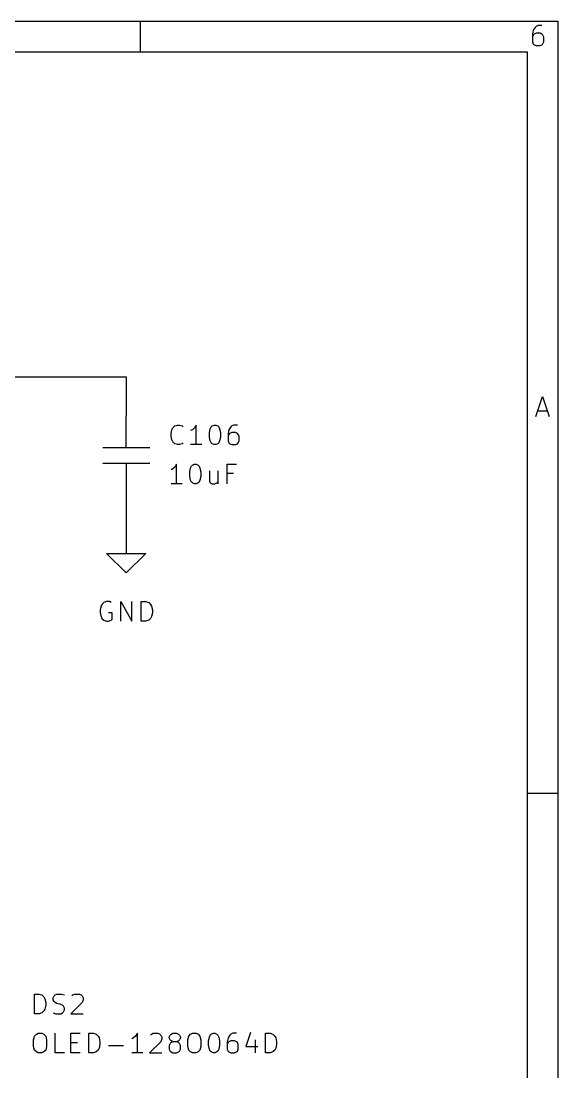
# Model space of a CAD drawing. Extents: x 0.4 to 11.3, y -7.9 to -0.4.
# Drawn here: x 9.932 to 11.299, y -3.071 to -0.394 of the extents above; entities that cross this region are included whole.
import ezdxf

# ---------------------------------------------------------------- set-up
doc = ezdxf.new("R2010")
doc.units = 0
doc.header["$MEASUREMENT"] = 0
for name, color, linetype in [('CYAN2', 4, 'CONTINUOUS'), ('GREEN3', 91, 'CONTINUOUS'), ('RED2', 1, 'CONTINUOUS')]:
    doc.layers.add(name, color=color, linetype=linetype)

msp = doc.modelspace()

# ---------------------------------------------------------------- linework, layer by layer
at = {"layer": 'CYAN2', "linetype": 'CONTINUOUS'}
for p, q in [((10.3139, -1.4445), (10.3163, -1.435)), ((10.3139, -1.4445), (10.3163, -1.435)), ((10.3139, -1.4516), (10.3139, -1.4445)), ((10.3139, -1.4516), (10.3139, -1.4445)), ((10.3163, -1.435), (10.3187, -1.4302)), ((10.3163, -1.435), (10.3187, -1.4302)), ((10.3187, -1.4302), (10.3234, -1.4254)), ((10.3187, -1.4302), (10.3234, -1.4254)), ((10.3234, -1.4254), (10.3306, -1.423)), ((10.3234, -1.4254), (10.3306, -1.423)), ((10.3306, -1.423), (10.3353, -1.423)), ((10.3306, -1.423), (10.3353, -1.423)), ((10.3353, -1.423), (10.3425, -1.4254)), ((10.3353, -1.423), (10.3425, -1.4254)), ((10.3425, -1.4254), (10.3449, -1.4278)), ((10.3425, -1.4254), (10.3449, -1.4278)), ((10.3687, -1.435), (10.3639, -1.4373)), ((10.3687, -1.435), (10.3639, -1.4373)), ((10.3734, -1.4302), (10.3687, -1.435)), ((10.3734, -1.4302), (10.3687, -1.435)), ((10.3782, -1.423), (10.3734, -1.4302)), ((10.3782, -1.423), (10.3734, -1.4302)), ((10.3782, -1.473), (10.3782, -1.423)), ((10.3782, -1.473), (10.3782, -1.423)), ((10.4115, -1.4421), (10.4139, -1.4326)), ((10.4115, -1.4421), (10.4139, -1.4326)), ((10.4115, -1.454), (10.4115, -1.4421)), ((10.4115, -1.454), (10.4115, -1.4421)), ((10.4139, -1.4326), (10.4163, -1.4278)), ((10.4139, -1.4326), (10.4163, -1.4278)), ((10.4163, -1.4278), (10.4187, -1.4254)), ((10.4163, -1.4278), (10.4187, -1.4254)), ((10.4187, -1.4254), (10.4234, -1.423)), ((10.4187, -1.4254), (10.4234, -1.423)), ((10.4234, -1.423), (10.4282, -1.423)), ((10.4234, -1.423), (10.4282, -1.423)), ((10.4282, -1.423), (10.4329, -1.4254)), ((10.4282, -1.423), (10.4329, -1.4254)), ((10.4329, -1.4254), (10.4353, -1.4278)), ((10.4329, -1.4254), (10.4353, -1.4278)), ((10.4353, -1.4278), (10.4377, -1.4326)), ((10.4353, -1.4278), (10.4377, -1.4326)), ((10.4377, -1.4326), (10.4401, -1.4421)), ((10.4377, -1.4326), (10.4401, -1.4421)), ((10.4401, -1.4421), (10.4401, -1.454)), ((10.4401, -1.4421), (10.4401, -1.454)), ((10.4615, -1.435), (10.4591, -1.4445)), ((10.4615, -1.435), (10.4591, -1.4445)), ((10.4591, -1.4445), (10.4591, -1.4635)), ((10.4591, -1.4445), (10.4591, -1.4635)), ((10.4663, -1.4278), (10.4615, -1.435)), ((10.4663, -1.4278), (10.4615, -1.435)), ((10.4639, -1.4445), (10.4615, -1.4469)), ((10.4639, -1.4445), (10.4615, -1.4469)), ((10.4687, -1.4421), (10.4639, -1.4445)), ((10.4687, -1.4421), (10.4639, -1.4445)), ((10.4687, -1.4254), (10.4663, -1.4278)), ((10.4687, -1.4254), (10.4663, -1.4278)), ((10.4734, -1.423), (10.4687, -1.4254)), ((10.4734, -1.423), (10.4687, -1.4254)), ((10.4782, -1.4421), (10.4687, -1.4421)), ((10.4782, -1.4421), (10.4687, -1.4421)), ((10.4829, -1.423), (10.4734, -1.423)), ((10.4829, -1.423), (10.4734, -1.423)), ((10.4829, -1.4445), (10.4782, -1.4421)), ((10.4829, -1.4445), (10.4782, -1.4421)), ((10.4853, -1.4469), (10.4829, -1.4445)), ((10.4853, -1.4469), (10.4829, -1.4445)), ((10.3163, -1.4611), (10.3139, -1.4516)), ((10.3163, -1.4611), (10.3139, -1.4516)), ((10.3187, -1.4659), (10.3163, -1.4611)), ((10.3187, -1.4659), (10.3163, -1.4611)), ((10.3234, -1.4707), (10.3187, -1.4659)), ((10.3234, -1.4707), (10.3187, -1.4659)), ((10.3306, -1.473), (10.3234, -1.4707)), ((10.3306, -1.473), (10.3234, -1.4707)), ((10.3425, -1.4707), (10.3353, -1.473)), ((10.3425, -1.4707), (10.3353, -1.473)), ((10.3449, -1.4683), (10.3425, -1.4707)), ((10.3449, -1.4683), (10.3425, -1.4707)), ((10.4139, -1.4635), (10.4115, -1.454)), ((10.4139, -1.4635), (10.4115, -1.454)), ((10.4163, -1.4683), (10.4139, -1.4635)), ((10.4163, -1.4683), (10.4139, -1.4635)), ((10.4187, -1.4707), (10.4163, -1.4683)), ((10.4187, -1.4707), (10.4163, -1.4683)), ((10.4234, -1.473), (10.4187, -1.4707)), ((10.4234, -1.473), (10.4187, -1.4707)), ((10.4329, -1.4707), (10.4282, -1.473)), ((10.4329, -1.4707), (10.4282, -1.473)), ((10.4353, -1.4683), (10.4329, -1.4707)), ((10.4353, -1.4683), (10.4329, -1.4707)), ((10.4377, -1.4635), (10.4353, -1.4683)), ((10.4377, -1.4635), (10.4353, -1.4683)), ((10.4401, -1.454), (10.4377, -1.4635)), ((10.4401, -1.454), (10.4377, -1.4635)), ((10.4615, -1.4469), (10.4591, -1.4516)), ((10.4615, -1.4469), (10.4591, -1.4516)), ((10.4591, -1.4635), (10.4615, -1.4683)), ((10.4591, -1.4635), (10.4615, -1.4683)), ((10.4615, -1.4683), (10.4639, -1.4707)), ((10.4615, -1.4683), (10.4639, -1.4707)), ((10.4639, -1.4707), (10.4687, -1.473)), ((10.4639, -1.4707), (10.4687, -1.473)), ((10.4782, -1.473), (10.4829, -1.4707)), ((10.4782, -1.473), (10.4829, -1.4707)), ((10.4829, -1.4707), (10.4853, -1.4683)), ((10.4829, -1.4707), (10.4853, -1.4683)), ((10.4877, -1.4516), (10.4853, -1.4469)), ((10.4877, -1.4516), (10.4853, -1.4469)), ((10.4853, -1.4683), (10.4877, -1.4635)), ((10.4853, -1.4683), (10.4877, -1.4635)), ((10.4877, -1.4635), (10.4877, -1.4516)), ((10.4877, -1.4635), (10.4877, -1.4516)), ((10.3353, -1.473), (10.3306, -1.473)), ((10.3353, -1.473), (10.3306, -1.473)), ((10.3925, -1.473), (10.3639, -1.473)), ((10.3925, -1.473), (10.3639, -1.473)), ((10.4282, -1.473), (10.4234, -1.473)), ((10.4282, -1.473), (10.4234, -1.473)), ((10.4687, -1.473), (10.4782, -1.473)), ((10.4687, -1.473), (10.4782, -1.473)), ((10.3282, -1.523), (10.3234, -1.5302)), ((10.3282, -1.523), (10.3234, -1.5302)), ((10.3282, -1.573), (10.3282, -1.523)), ((10.3282, -1.573), (10.3282, -1.523)), ((10.3663, -1.5278), (10.3687, -1.5254)), ((10.3663, -1.5278), (10.3687, -1.5254)), ((10.3687, -1.5254), (10.3734, -1.523)), ((10.3687, -1.5254), (10.3734, -1.523)), ((10.3734, -1.523), (10.3782, -1.523)), ((10.3734, -1.523), (10.3782, -1.523)), ((10.3782, -1.523), (10.3829, -1.5254)), ((10.3782, -1.523), (10.3829, -1.5254)), ((10.3829, -1.5254), (10.3853, -1.5278)), ((10.3829, -1.5254), (10.3853, -1.5278)), ((10.4568, -1.573), (10.4568, -1.523)), ((10.4568, -1.523), (10.4806, -1.523)), ((10.4568, -1.573), (10.4568, -1.523)), ((10.4568, -1.523), (10.4806, -1.523)), ((10.3187, -1.535), (10.3139, -1.5373)), ((10.3187, -1.535), (10.3139, -1.5373)), ((10.3234, -1.5302), (10.3187, -1.535)), ((10.3234, -1.5302), (10.3187, -1.535)), ((10.3615, -1.5421), (10.3639, -1.5326)), ((10.3615, -1.5421), (10.3639, -1.5326)), ((10.3615, -1.554), (10.3615, -1.5421)), ((10.3615, -1.554), (10.3615, -1.5421)), ((10.3639, -1.5326), (10.3663, -1.5278)), ((10.3639, -1.5326), (10.3663, -1.5278)), ((10.3853, -1.5278), (10.3877, -1.5326)), ((10.3853, -1.5278), (10.3877, -1.5326)), ((10.3877, -1.5326), (10.3901, -1.5421)), ((10.3877, -1.5326), (10.3901, -1.5421)), ((10.3901, -1.5421), (10.3901, -1.554)), ((10.3901, -1.5421), (10.3901, -1.554)), ((10.4115, -1.5397), (10.4115, -1.5659)), ((10.4115, -1.5397), (10.4115, -1.5659)), ((10.4329, -1.5397), (10.4329, -1.573)), ((10.4329, -1.5397), (10.4329, -1.573)), ((10.4734, -1.5469), (10.4568, -1.5469)), ((10.4734, -1.5469), (10.4568, -1.5469)), ((10.3425, -1.573), (10.3139, -1.573)), ((10.3425, -1.573), (10.3139, -1.573)), ((10.3639, -1.5635), (10.3615, -1.554)), ((10.3639, -1.5635), (10.3615, -1.554)), ((10.3663, -1.5683), (10.3639, -1.5635)), ((10.3663, -1.5683), (10.3639, -1.5635)), ((10.3687, -1.5707), (10.3663, -1.5683)), ((10.3687, -1.5707), (10.3663, -1.5683)), ((10.3734, -1.573), (10.3687, -1.5707)), ((10.3734, -1.573), (10.3687, -1.5707)), ((10.3782, -1.573), (10.3734, -1.573)), ((10.3782, -1.573), (10.3734, -1.573)), ((10.3829, -1.5707), (10.3782, -1.573)), ((10.3829, -1.5707), (10.3782, -1.573)), ((10.3853, -1.5683), (10.3829, -1.5707)), ((10.3853, -1.5683), (10.3829, -1.5707)), ((10.3877, -1.5635), (10.3853, -1.5683)), ((10.3877, -1.5635), (10.3853, -1.5683)), ((10.3901, -1.554), (10.3877, -1.5635)), ((10.3901, -1.554), (10.3877, -1.5635)), ((10.4115, -1.5659), (10.4139, -1.5707)), ((10.4115, -1.5659), (10.4139, -1.5707)), ((10.4139, -1.5707), (10.4187, -1.573)), ((10.4139, -1.5707), (10.4187, -1.573)), ((10.4187, -1.573), (10.4258, -1.573)), ((10.4187, -1.573), (10.4258, -1.573)), ((10.4258, -1.573), (10.4306, -1.5707)), ((10.4258, -1.573), (10.4306, -1.5707)), ((10.4306, -1.5707), (10.4329, -1.5683)), ((10.4306, -1.5707), (10.4329, -1.5683)), ((10.15, -1.8728), (10.1429, -1.8752)), ((10.15, -1.8728), (10.1429, -1.8752)), ((10.1571, -1.8728), (10.15, -1.8728)), ((10.1571, -1.8728), (10.15, -1.8728)), ((10.1619, -1.8752), (10.1571, -1.8728)), ((10.1619, -1.8752), (10.1571, -1.8728)), ((10.1857, -1.9228), (10.1857, -1.8728)), ((10.1857, -1.8728), (10.2143, -1.9228)), ((10.1857, -1.9228), (10.1857, -1.8728)), ((10.1857, -1.8728), (10.2143, -1.9228)), ((10.2143, -1.9228), (10.2143, -1.8728)), ((10.2143, -1.9228), (10.2143, -1.8728)), ((10.2381, -1.9228), (10.2381, -1.8728)), ((10.2381, -1.8728), (10.25, -1.8728)), ((10.2381, -1.9228), (10.2381, -1.8728)), ((10.2381, -1.8728), (10.25, -1.8728)), ((10.25, -1.8728), (10.2571, -1.8752)), ((10.25, -1.8728), (10.2571, -1.8752)), ((10.1357, -1.8847), (10.1333, -1.8942)), ((10.1357, -1.8847), (10.1333, -1.8942)), ((10.1333, -1.8942), (10.1333, -1.9014)), ((10.1333, -1.8942), (10.1333, -1.9014)), ((10.1381, -1.8799), (10.1357, -1.8847)), ((10.1381, -1.8799), (10.1357, -1.8847)), ((10.1429, -1.8752), (10.1381, -1.8799)), ((10.1429, -1.8752), (10.1381, -1.8799)), ((10.2571, -1.8752), (10.2619, -1.8799)), ((10.2571, -1.8752), (10.2619, -1.8799)), ((10.2619, -1.8799), (10.2643, -1.8847)), ((10.2619, -1.8799), (10.2643, -1.8847)), ((10.2643, -1.8847), (10.2667, -1.8942)), ((10.2643, -1.8847), (10.2667, -1.8942)), ((10.2667, -1.8942), (10.2667, -1.9014)), ((10.2667, -1.8942), (10.2667, -1.9014)), ((10.1333, -1.9014), (10.1357, -1.9109)), ((10.1333, -1.9014), (10.1357, -1.9109)), ((10.1357, -1.9109), (10.1381, -1.9157)), ((10.1357, -1.9109), (10.1381, -1.9157)), ((10.1381, -1.9157), (10.1429, -1.9204)), ((10.1381, -1.9157), (10.1429, -1.9204)), ((10.1429, -1.9204), (10.15, -1.9228)), ((10.1429, -1.9204), (10.15, -1.9228)), ((10.15, -1.9228), (10.1548, -1.9228)), ((10.15, -1.9228), (10.1548, -1.9228)), ((10.1643, -1.9014), (10.1548, -1.9014)), ((10.1643, -1.9014), (10.1548, -1.9014)), ((10.1548, -1.9228), (10.1619, -1.9204)), ((10.1548, -1.9228), (10.1619, -1.9204)), ((10.1619, -1.9204), (10.1643, -1.918)), ((10.1619, -1.9204), (10.1643, -1.918)), ((10.1643, -1.918), (10.1643, -1.9014)), ((10.1643, -1.918), (10.1643, -1.9014)), ((10.25, -1.9228), (10.2381, -1.9228)), ((10.25, -1.9228), (10.2381, -1.9228)), ((10.2571, -1.9204), (10.25, -1.9228)), ((10.2571, -1.9204), (10.25, -1.9228)), ((10.2619, -1.9157), (10.2571, -1.9204)), ((10.2619, -1.9157), (10.2571, -1.9204)), ((10.2643, -1.9109), (10.2619, -1.9157)), ((10.2643, -1.9109), (10.2619, -1.9157)), ((10.2667, -1.9014), (10.2643, -1.9109)), ((10.2667, -1.9014), (10.2643, -1.9109)), ((9.9663, -2.9228), (9.9663, -2.8728)), ((9.9663, -2.8728), (9.9782, -2.8728)), ((9.9663, -2.9228), (9.9663, -2.8728)), ((9.9663, -2.8728), (9.9782, -2.8728)), ((9.9782, -2.8728), (9.9853, -2.8752)), ((9.9782, -2.8728), (9.9853, -2.8752)), ((9.9853, -2.8752), (9.9901, -2.8799)), ((9.9853, -2.8752), (9.9901, -2.8799)), ((9.9901, -2.8799), (9.9925, -2.8847)), ((9.9901, -2.8799), (9.9925, -2.8847)), ((9.9925, -2.8847), (9.9949, -2.8942)), ((9.9925, -2.8847), (9.9949, -2.8942)), ((10.0139, -2.8823), (10.0163, -2.8776)), ((10.0139, -2.8823), (10.0163, -2.8776)), ((10.0139, -2.8871), (10.0139, -2.8823)), ((10.0139, -2.8871), (10.0139, -2.8823)), ((10.0163, -2.8918), (10.0139, -2.8871)), ((10.0163, -2.8918), (10.0139, -2.8871)), ((10.0163, -2.8776), (10.0187, -2.8752)), ((10.0163, -2.8776), (10.0187, -2.8752)), ((10.0187, -2.8942), (10.0163, -2.8918)), ((10.0187, -2.8942), (10.0163, -2.8918)), ((10.0187, -2.8752), (10.0234, -2.8728)), ((10.0187, -2.8752), (10.0234, -2.8728)), ((10.0234, -2.8728), (10.0353, -2.8728)), ((10.0234, -2.8728), (10.0353, -2.8728)), ((10.0353, -2.8728), (10.0425, -2.8752)), ((10.0353, -2.8728), (10.0425, -2.8752)), ((10.0615, -2.8776), (10.0639, -2.8752)), ((10.0615, -2.8776), (10.0639, -2.8752)), ((10.0639, -2.8752), (10.0687, -2.8728)), ((10.0639, -2.8752), (10.0687, -2.8728)), ((10.0687, -2.8728), (10.0806, -2.8728)), ((10.0687, -2.8728), (10.0806, -2.8728)), ((10.0806, -2.8728), (10.0853, -2.8752)), ((10.0806, -2.8728), (10.0853, -2.8752)), ((10.0853, -2.8752), (10.0877, -2.8776)), ((10.0853, -2.8752), (10.0877, -2.8776)), ((10.0877, -2.8776), (10.0901, -2.8823)), ((10.0877, -2.8776), (10.0901, -2.8823)), ((10.0901, -2.8871), (10.0877, -2.8942)), ((10.0901, -2.8871), (10.0877, -2.8942)), ((10.0901, -2.8823), (10.0901, -2.8871)), ((10.0901, -2.8823), (10.0901, -2.8871)), ((9.9901, -2.9157), (9.9853, -2.9204)), ((9.9901, -2.9157), (9.9853, -2.9204)), ((9.9925, -2.9109), (9.9901, -2.9157)), ((9.9925, -2.9109), (9.9901, -2.9157)), ((9.9949, -2.9014), (9.9925, -2.9109)), ((9.9949, -2.9014), (9.9925, -2.9109)), ((9.9949, -2.8942), (9.9949, -2.9014)), ((9.9949, -2.8942), (9.9949, -2.9014)), ((10.0234, -2.8966), (10.0187, -2.8942)), ((10.0234, -2.8966), (10.0187, -2.8942)), ((10.0329, -2.899), (10.0234, -2.8966)), ((10.0329, -2.899), (10.0234, -2.8966)), ((10.0377, -2.9014), (10.0329, -2.899)), ((10.0377, -2.9014), (10.0329, -2.899)), ((10.0401, -2.9038), (10.0377, -2.9014)), ((10.0401, -2.9038), (10.0377, -2.9014)), ((10.0377, -2.9204), (10.0401, -2.918)), ((10.0377, -2.9204), (10.0401, -2.918)), ((10.0425, -2.9085), (10.0401, -2.9038)), ((10.0425, -2.9085), (10.0401, -2.9038)), ((10.0401, -2.918), (10.0425, -2.9133)), ((10.0401, -2.918), (10.0425, -2.9133)), ((10.0425, -2.9133), (10.0425, -2.9085)), ((10.0425, -2.9133), (10.0425, -2.9085)), ((10.0877, -2.8942), (10.0591, -2.9228)), ((10.0877, -2.8942), (10.0591, -2.9228)), ((9.9782, -2.9228), (9.9663, -2.9228)), ((9.9782, -2.9228), (9.9663, -2.9228)), ((9.9853, -2.9204), (9.9782, -2.9228)), ((9.9853, -2.9204), (9.9782, -2.9228)), ((10.0139, -2.9204), (10.021, -2.9228)), ((10.0139, -2.9204), (10.021, -2.9228)), ((10.021, -2.9228), (10.0329, -2.9228)), ((10.021, -2.9228), (10.0329, -2.9228)), ((10.0329, -2.9228), (10.0377, -2.9204)), ((10.0329, -2.9228), (10.0377, -2.9204)), ((10.0591, -2.9228), (10.0901, -2.9228)), ((10.0591, -2.9228), (10.0901, -2.9228)), ((10.5163, -2.9704), (10.5044, -3.0061)), ((10.5163, -2.9704), (10.5044, -3.0061)), ((9.9639, -2.9895), (9.9663, -2.9799)), ((9.9639, -2.9895), (9.9663, -2.9799)), ((9.9639, -3.0061), (9.9639, -2.9895)), ((9.9639, -3.0061), (9.9639, -2.9895)), ((9.9663, -2.9799), (9.971, -2.9752)), ((9.9663, -2.9799), (9.971, -2.9752)), ((9.971, -2.9752), (9.9758, -2.9728)), ((9.971, -2.9752), (9.9758, -2.9728)), ((9.9758, -2.9728), (9.9853, -2.9728)), ((9.9758, -2.9728), (9.9853, -2.9728)), ((9.9853, -2.9728), (9.9901, -2.9752)), ((9.9853, -2.9728), (9.9901, -2.9752)), ((9.9901, -2.9752), (9.9949, -2.9799)), ((9.9901, -2.9752), (9.9949, -2.9799)), ((9.9949, -2.9799), (9.9972, -2.9895)), ((9.9949, -2.9799), (9.9972, -2.9895)), ((9.9972, -2.9895), (9.9972, -3.0061)), ((9.9972, -2.9895), (9.9972, -3.0061)), ((10.0187, -3.0228), (10.0187, -2.9728)), ((10.0187, -3.0228), (10.0187, -2.9728)), ((10.0591, -3.0228), (10.0591, -2.9728)), ((10.0591, -2.9728), (10.0829, -2.9728)), ((10.0591, -3.0228), (10.0591, -2.9728)), ((10.0591, -2.9728), (10.0829, -2.9728)), ((10.0591, -2.9966), (10.0758, -2.9966)), ((10.0591, -2.9966), (10.0758, -2.9966)), ((10.1044, -3.0228), (10.1044, -2.9728)), ((10.1044, -2.9728), (10.1163, -2.9728)), ((10.1044, -3.0228), (10.1044, -2.9728)), ((10.1044, -2.9728), (10.1163, -2.9728)), ((10.1163, -2.9728), (10.1234, -2.9752)), ((10.1163, -2.9728), (10.1234, -2.9752)), ((10.1234, -2.9752), (10.1282, -2.9799)), ((10.1234, -2.9752), (10.1282, -2.9799)), ((10.1282, -2.9799), (10.1306, -2.9847)), ((10.1282, -2.9799), (10.1306, -2.9847)), ((10.1306, -2.9847), (10.1329, -2.9942)), ((10.1306, -2.9847), (10.1329, -2.9942)), ((10.1329, -2.9942), (10.1329, -3.0014)), ((10.1329, -2.9942), (10.1329, -3.0014)), ((10.2187, -2.9847), (10.2139, -2.9871)), ((10.2187, -2.9847), (10.2139, -2.9871)), ((10.2234, -2.9799), (10.2187, -2.9847)), ((10.2234, -2.9799), (10.2187, -2.9847)), ((10.2282, -2.9728), (10.2234, -2.9799)), ((10.2282, -2.9728), (10.2234, -2.9799)), ((10.2282, -3.0228), (10.2282, -2.9728)), ((10.2282, -3.0228), (10.2282, -2.9728)), ((10.2877, -2.9942), (10.2591, -3.0228)), ((10.2877, -2.9942), (10.2591, -3.0228)), ((10.2615, -2.9776), (10.2639, -2.9752)), ((10.2615, -2.9776), (10.2639, -2.9752)), ((10.2639, -2.9752), (10.2687, -2.9728)), ((10.2639, -2.9752), (10.2687, -2.9728)), ((10.2687, -2.9728), (10.2806, -2.9728)), ((10.2687, -2.9728), (10.2806, -2.9728)), ((10.2806, -2.9728), (10.2853, -2.9752)), ((10.2806, -2.9728), (10.2853, -2.9752)), ((10.2853, -2.9752), (10.2877, -2.9776)), ((10.2853, -2.9752), (10.2877, -2.9776)), ((10.2877, -2.9776), (10.2901, -2.9823)), ((10.2877, -2.9776), (10.2901, -2.9823)), ((10.2901, -2.9871), (10.2877, -2.9942)), ((10.2901, -2.9871), (10.2877, -2.9942)), ((10.2901, -2.9823), (10.2901, -2.9871)), ((10.2901, -2.9823), (10.2901, -2.9871)), ((10.3091, -2.9823), (10.3115, -2.9776)), ((10.3091, -2.9823), (10.3115, -2.9776)), ((10.3091, -2.9847), (10.3091, -2.9823)), ((10.3091, -2.9847), (10.3091, -2.9823)), ((10.3115, -2.9895), (10.3091, -2.9847)), ((10.3115, -2.9895), (10.3091, -2.9847)), ((10.3115, -2.9776), (10.3139, -2.9752)), ((10.3115, -2.9776), (10.3139, -2.9752)), ((10.3139, -2.9918), (10.3115, -2.9895)), ((10.3139, -2.9918), (10.3115, -2.9895)), ((10.3139, -2.9966), (10.3115, -2.999)), ((10.3139, -2.9966), (10.3115, -2.999)), ((10.3139, -2.9752), (10.3187, -2.9728)), ((10.3139, -2.9752), (10.3187, -2.9728)), ((10.3187, -2.9942), (10.3139, -2.9918)), ((10.3187, -2.9942), (10.3139, -2.9918)), ((10.3187, -2.9942), (10.3139, -2.9966)), ((10.3187, -2.9942), (10.3139, -2.9966)), ((10.3187, -2.9728), (10.3282, -2.9728)), ((10.3187, -2.9728), (10.3282, -2.9728)), ((10.3282, -2.9942), (10.3187, -2.9942)), ((10.3282, -2.9942), (10.3187, -2.9942)), ((10.3282, -2.9728), (10.3329, -2.9752)), ((10.3282, -2.9728), (10.3329, -2.9752)), ((10.3329, -2.9918), (10.3282, -2.9942)), ((10.3329, -2.9918), (10.3282, -2.9942)), ((10.3329, -2.9966), (10.3282, -2.9942)), ((10.3329, -2.9966), (10.3282, -2.9942)), ((10.3329, -2.9752), (10.3353, -2.9776)), ((10.3329, -2.9752), (10.3353, -2.9776)), ((10.3353, -2.9895), (10.3329, -2.9918)), ((10.3353, -2.9895), (10.3329, -2.9918)), ((10.3353, -2.999), (10.3329, -2.9966)), ((10.3353, -2.999), (10.3329, -2.9966)), ((10.3353, -2.9776), (10.3377, -2.9823)), ((10.3353, -2.9776), (10.3377, -2.9823)), ((10.3377, -2.9847), (10.3353, -2.9895)), ((10.3377, -2.9847), (10.3353, -2.9895)), ((10.3377, -2.9823), (10.3377, -2.9847)), ((10.3377, -2.9823), (10.3377, -2.9847)), ((10.3568, -2.9895), (10.3591, -2.9799)), ((10.3568, -2.9895), (10.3591, -2.9799)), ((10.3568, -3.0061), (10.3568, -2.9895)), ((10.3568, -3.0061), (10.3568, -2.9895)), ((10.3591, -2.9799), (10.3639, -2.9752)), ((10.3591, -2.9799), (10.3639, -2.9752)), ((10.3639, -2.9752), (10.3687, -2.9728)), ((10.3639, -2.9752), (10.3687, -2.9728)), ((10.3687, -2.9728), (10.3782, -2.9728)), ((10.3687, -2.9728), (10.3782, -2.9728)), ((10.3782, -2.9728), (10.3829, -2.9752)), ((10.3782, -2.9728), (10.3829, -2.9752)), ((10.3829, -2.9752), (10.3877, -2.9799)), ((10.3829, -2.9752), (10.3877, -2.9799)), ((10.3877, -2.9799), (10.3901, -2.9895)), ((10.3877, -2.9799), (10.3901, -2.9895)), ((10.3901, -2.9895), (10.3901, -3.0061)), ((10.3901, -2.9895), (10.3901, -3.0061)), ((10.4091, -2.9918), (10.4115, -2.9823)), ((10.4091, -2.9918), (10.4115, -2.9823)), ((10.4091, -3.0038), (10.4091, -2.9918)), ((10.4091, -3.0038), (10.4091, -2.9918)), ((10.4115, -2.9823), (10.4139, -2.9776)), ((10.4115, -2.9823), (10.4139, -2.9776)), ((10.4139, -2.9776), (10.4163, -2.9752)), ((10.4139, -2.9776), (10.4163, -2.9752)), ((10.4163, -2.9752), (10.421, -2.9728)), ((10.4163, -2.9752), (10.421, -2.9728)), ((10.421, -2.9728), (10.4258, -2.9728)), ((10.421, -2.9728), (10.4258, -2.9728)), ((10.4258, -2.9728), (10.4306, -2.9752)), ((10.4258, -2.9728), (10.4306, -2.9752)), ((10.4306, -2.9752), (10.4329, -2.9776)), ((10.4306, -2.9752), (10.4329, -2.9776)), ((10.4329, -2.9776), (10.4353, -2.9823)), ((10.4329, -2.9776), (10.4353, -2.9823)), ((10.4353, -2.9823), (10.4377, -2.9918)), ((10.4353, -2.9823), (10.4377, -2.9918)), ((10.4377, -2.9918), (10.4377, -3.0038)), ((10.4377, -2.9918), (10.4377, -3.0038)), ((10.4591, -2.9847), (10.4568, -2.9942)), ((10.4591, -2.9847), (10.4568, -2.9942)), ((10.4568, -2.9942), (10.4568, -3.0133)), ((10.4568, -2.9942), (10.4568, -3.0133)), ((10.4591, -2.9966), (10.4568, -3.0014)), ((10.4591, -2.9966), (10.4568, -3.0014)), ((10.4639, -2.9776), (10.4591, -2.9847)), ((10.4639, -2.9776), (10.4591, -2.9847)), ((10.4615, -2.9942), (10.4591, -2.9966)), ((10.4615, -2.9942), (10.4591, -2.9966)), ((10.4663, -2.9918), (10.4615, -2.9942)), ((10.4663, -2.9918), (10.4615, -2.9942)), ((10.4663, -2.9752), (10.4639, -2.9776)), ((10.4663, -2.9752), (10.4639, -2.9776)), ((10.471, -2.9728), (10.4663, -2.9752)), ((10.471, -2.9728), (10.4663, -2.9752)), ((10.4758, -2.9918), (10.4663, -2.9918)), ((10.4758, -2.9918), (10.4663, -2.9918)), ((10.4806, -2.9728), (10.471, -2.9728)), ((10.4806, -2.9728), (10.471, -2.9728)), ((10.4806, -2.9942), (10.4758, -2.9918)), ((10.4806, -2.9942), (10.4758, -2.9918)), ((10.4829, -2.9966), (10.4806, -2.9942)), ((10.4829, -2.9966), (10.4806, -2.9942)), ((10.4853, -3.0014), (10.4829, -2.9966)), ((10.4853, -3.0014), (10.4829, -2.9966)), ((10.5282, -2.9895), (10.5282, -3.0228)), ((10.5282, -2.9895), (10.5282, -3.0228)), ((10.5544, -3.0228), (10.5544, -2.9728)), ((10.5544, -2.9728), (10.5663, -2.9728)), ((10.5544, -3.0228), (10.5544, -2.9728)), ((10.5544, -2.9728), (10.5663, -2.9728)), ((10.5663, -2.9728), (10.5734, -2.9752)), ((10.5663, -2.9728), (10.5734, -2.9752)), ((10.5734, -2.9752), (10.5782, -2.9799)), ((10.5734, -2.9752), (10.5782, -2.9799)), ((10.5782, -2.9799), (10.5806, -2.9847)), ((10.5782, -2.9799), (10.5806, -2.9847)), ((10.5806, -2.9847), (10.5829, -2.9942)), ((10.5806, -2.9847), (10.5829, -2.9942)), ((10.5829, -2.9942), (10.5829, -3.0014)), ((10.5829, -2.9942), (10.5829, -3.0014)), ((9.9663, -3.0157), (9.9639, -3.0061)), ((9.9663, -3.0157), (9.9639, -3.0061)), ((9.971, -3.0204), (9.9663, -3.0157)), ((9.971, -3.0204), (9.9663, -3.0157)), ((9.9758, -3.0228), (9.971, -3.0204)), ((9.9758, -3.0228), (9.971, -3.0204)), ((9.9853, -3.0228), (9.9758, -3.0228)), ((9.9853, -3.0228), (9.9758, -3.0228)), ((9.9901, -3.0204), (9.9853, -3.0228)), ((9.9901, -3.0204), (9.9853, -3.0228)), ((9.9949, -3.0157), (9.9901, -3.0204)), ((9.9949, -3.0157), (9.9901, -3.0204)), ((9.9972, -3.0061), (9.9949, -3.0157)), ((9.9972, -3.0061), (9.9949, -3.0157)), ((10.0425, -3.0228), (10.0187, -3.0228)), ((10.0425, -3.0228), (10.0187, -3.0228)), ((10.0829, -3.0228), (10.0591, -3.0228)), ((10.0829, -3.0228), (10.0591, -3.0228)), ((10.1163, -3.0228), (10.1044, -3.0228)), ((10.1163, -3.0228), (10.1044, -3.0228)), ((10.1234, -3.0204), (10.1163, -3.0228)), ((10.1234, -3.0204), (10.1163, -3.0228)), ((10.1282, -3.0157), (10.1234, -3.0204)), ((10.1282, -3.0157), (10.1234, -3.0204)), ((10.1306, -3.0109), (10.1282, -3.0157)), ((10.1306, -3.0109), (10.1282, -3.0157)), ((10.1329, -3.0014), (10.1306, -3.0109)), ((10.1329, -3.0014), (10.1306, -3.0109)), ((10.1544, -3.0038), (10.1925, -3.0038)), ((10.1544, -3.0038), (10.1925, -3.0038)), ((10.2425, -3.0228), (10.2139, -3.0228)), ((10.2425, -3.0228), (10.2139, -3.0228)), ((10.2591, -3.0228), (10.2901, -3.0228)), ((10.2591, -3.0228), (10.2901, -3.0228)), ((10.3115, -2.999), (10.3091, -3.0038)), ((10.3115, -2.999), (10.3091, -3.0038)), ((10.3091, -3.0038), (10.3091, -3.0133)), ((10.3091, -3.0038), (10.3091, -3.0133)), ((10.3091, -3.0133), (10.3115, -3.018)), ((10.3091, -3.0133), (10.3115, -3.018)), ((10.3115, -3.018), (10.3139, -3.0204)), ((10.3115, -3.018), (10.3139, -3.0204)), ((10.3139, -3.0204), (10.3187, -3.0228)), ((10.3139, -3.0204), (10.3187, -3.0228)), ((10.3187, -3.0228), (10.3282, -3.0228)), ((10.3187, -3.0228), (10.3282, -3.0228)), ((10.3282, -3.0228), (10.3329, -3.0204)), ((10.3282, -3.0228), (10.3329, -3.0204)), ((10.3329, -3.0204), (10.3353, -3.018)), ((10.3329, -3.0204), (10.3353, -3.018)), ((10.3377, -3.0038), (10.3353, -2.999)), ((10.3377, -3.0038), (10.3353, -2.999)), ((10.3353, -3.018), (10.3377, -3.0133)), ((10.3353, -3.018), (10.3377, -3.0133)), ((10.3377, -3.0133), (10.3377, -3.0038)), ((10.3377, -3.0133), (10.3377, -3.0038)), ((10.3591, -3.0157), (10.3568, -3.0061)), ((10.3591, -3.0157), (10.3568, -3.0061)), ((10.3639, -3.0204), (10.3591, -3.0157)), ((10.3639, -3.0204), (10.3591, -3.0157)), ((10.3687, -3.0228), (10.3639, -3.0204)), ((10.3687, -3.0228), (10.3639, -3.0204)), ((10.3782, -3.0228), (10.3687, -3.0228)), ((10.3782, -3.0228), (10.3687, -3.0228)), ((10.3829, -3.0204), (10.3782, -3.0228)), ((10.3829, -3.0204), (10.3782, -3.0228)), ((10.3877, -3.0157), (10.3829, -3.0204)), ((10.3877, -3.0157), (10.3829, -3.0204)), ((10.3901, -3.0061), (10.3877, -3.0157)), ((10.3901, -3.0061), (10.3877, -3.0157)), ((10.4115, -3.0133), (10.4091, -3.0038)), ((10.4115, -3.0133), (10.4091, -3.0038)), ((10.4139, -3.018), (10.4115, -3.0133)), ((10.4139, -3.018), (10.4115, -3.0133)), ((10.4163, -3.0204), (10.4139, -3.018)), ((10.4163, -3.0204), (10.4139, -3.018)), ((10.421, -3.0228), (10.4163, -3.0204)), ((10.421, -3.0228), (10.4163, -3.0204)), ((10.4258, -3.0228), (10.421, -3.0228)), ((10.4258, -3.0228), (10.421, -3.0228)), ((10.4306, -3.0204), (10.4258, -3.0228)), ((10.4306, -3.0204), (10.4258, -3.0228)), ((10.4329, -3.018), (10.4306, -3.0204)), ((10.4329, -3.018), (10.4306, -3.0204)), ((10.4353, -3.0133), (10.4329, -3.018)), ((10.4353, -3.0133), (10.4329, -3.018)), ((10.4377, -3.0038), (10.4353, -3.0133)), ((10.4377, -3.0038), (10.4353, -3.0133)), ((10.4568, -3.0133), (10.4591, -3.018)), ((10.4568, -3.0133), (10.4591, -3.018)), ((10.4591, -3.018), (10.4615, -3.0204)), ((10.4591, -3.018), (10.4615, -3.0204)), ((10.4615, -3.0204), (10.4663, -3.0228)), ((10.4615, -3.0204), (10.4663, -3.0228)), ((10.4663, -3.0228), (10.4758, -3.0228)), ((10.4663, -3.0228), (10.4758, -3.0228)), ((10.4758, -3.0228), (10.4806, -3.0204)), ((10.4758, -3.0228), (10.4806, -3.0204)), ((10.4806, -3.0204), (10.4829, -3.018)), ((10.4806, -3.0204), (10.4829, -3.018)), ((10.4829, -3.018), (10.4853, -3.0133)), ((10.4829, -3.018), (10.4853, -3.0133)), ((10.4853, -3.0133), (10.4853, -3.0014)), ((10.4853, -3.0133), (10.4853, -3.0014)), ((10.5044, -3.0061), (10.5353, -3.0061)), ((10.5044, -3.0061), (10.5353, -3.0061)), ((10.5663, -3.0228), (10.5544, -3.0228)), ((10.5663, -3.0228), (10.5544, -3.0228)), ((10.5734, -3.0204), (10.5663, -3.0228)), ((10.5734, -3.0204), (10.5663, -3.0228)), ((10.5782, -3.0157), (10.5734, -3.0204)), ((10.5782, -3.0157), (10.5734, -3.0204)), ((10.5806, -3.0109), (10.5782, -3.0157)), ((10.5806, -3.0109), (10.5782, -3.0157)), ((10.5829, -3.0014), (10.5806, -3.0109)), ((10.5829, -3.0014), (10.5806, -3.0109))]:
    msp.add_line(p, q, dxfattribs=at)
at = {"layer": 'GREEN3', "linetype": 'CONTINUOUS'}
for p, q in [((9.6, -1.3), (10.2, -1.3)), ((10.2, -1.3), (10.2, -1.4)), ((10.2, -1.6), (10.2, -1.7))]:
    msp.add_line(p, q, dxfattribs=at)
at = {"layer": 'RED2', "linetype": 'CONTINUOUS'}
for p, q in [((0.3937, -0.3937), (11.2993, -0.3937)), ((10.2362, -0.4724), (10.2362, -0.3937)), ((11.2993, -0.3937), (11.2993, -7.8743)), ((11.2365, -0.4174), (11.2341, -0.4272)), ((11.2341, -0.4272), (11.2341, -0.4467)), ((11.2414, -0.4101), (11.2365, -0.4174)), ((11.239, -0.4272), (11.2365, -0.4296)), ((11.2439, -0.4248), (11.239, -0.4272)), ((11.2439, -0.4077), (11.2414, -0.4101)), ((11.2487, -0.4053), (11.2439, -0.4077)), ((11.2536, -0.4248), (11.2439, -0.4248)), ((11.2585, -0.4053), (11.2487, -0.4053)), ((11.2585, -0.4272), (11.2536, -0.4248)), ((11.2609, -0.4296), (11.2585, -0.4272)), ((11.2365, -0.4296), (11.2341, -0.4345)), ((11.2341, -0.4467), (11.2365, -0.4516)), ((11.2365, -0.4516), (11.239, -0.454)), ((11.239, -0.454), (11.2439, -0.4564)), ((11.2536, -0.4564), (11.2585, -0.454)), ((11.2585, -0.454), (11.2609, -0.4516)), ((11.2633, -0.4345), (11.2609, -0.4296)), ((11.2609, -0.4516), (11.2633, -0.4467)), ((11.2633, -0.4467), (11.2633, -0.4345)), ((0.4724, -0.4724), (11.2206, -0.4724)), ((11.2206, -0.4724), (11.2206, -7.7956)), ((11.2439, -0.4564), (11.2536, -0.4564)), ((11.2429, -1.4013), (11.2599, -1.3501)), ((11.2599, -1.3501), (11.277, -1.4013)), ((11.2477, -1.3867), (11.2721, -1.3867)), ((10.2, -1.48), (10.2, -1.4)), ((10.2, -1.48), (10.2, -1.4)), ((10.14, -1.48), (10.26, -1.48)), ((10.14, -1.52), (10.26, -1.52)), ((10.2, -1.52), (10.2, -1.6)), ((10.2, -1.52), (10.2, -1.6)), ((10.2, -1.7), (10.2, -1.75)), ((10.2, -1.8), (10.15, -1.75)), ((10.15, -1.75), (10.2, -1.75)), ((10.2, -1.75), (10.25, -1.75)), ((10.25, -1.75), (10.2, -1.8)), ((11.2993, -2.3622), (11.2206, -2.3622))]:
    msp.add_line(p, q, dxfattribs=at)

doc.saveas('drawing.dxf')
